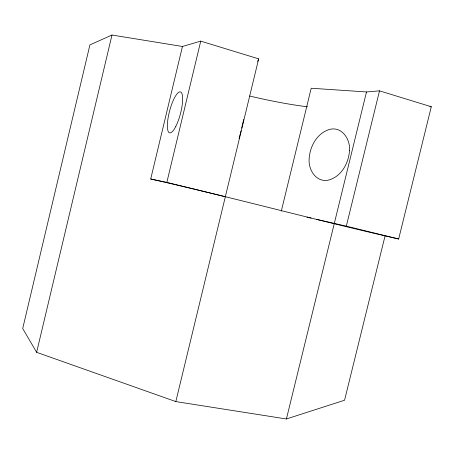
<?xml version="1.0" encoding="UTF-8"?>
<svg xmlns="http://www.w3.org/2000/svg" width="454" height="454" viewBox="0 0 454 454"><rect width="100%" height="100%" fill="white"/><g stroke="black" fill="none" stroke-linecap="round" stroke-linejoin="round"><path stroke-width="0.68" d="M243.707 119.481L241.681 128.107M175.823 401.591L36.626 352.315L111.99 35.026L182.451 46.478L200.742 41.127L258.666 58.861L175.823 401.591L286.417 418.974L344.569 400.229L385.049 235.961M281.293 211.167L311.211 88.235L366.509 91.952L379.51 90.851L431.3 106.747L398.663 238.997C315.74 220.173 233.662 197.762 150.705 179.007L182.451 46.478M150.705 179.007L166.839 182.383L200.742 41.127M240.382 133.442L241.034 130.769M286.417 418.974L366.509 91.952M316.551 219.35L346.328 226.154L379.51 90.851M239.099 138.544L240.217 134.106M257.673 61.392L258.666 58.861M111.99 35.026L89.915 44.906L22.7 328.526L36.626 352.315M429.887 106.809L431.3 106.747M306.989 217.131L311.086 218.085M166.839 182.383L225.343 196.735M346.328 226.154L398.663 238.997M307.591 106.781A93.649 12.74 13.7 0 1 249.723 96.032M349.466 150.666C348.723 163.44 340.977 177.259 327.76 180.266C315.638 182.287 308.045 169.143 309.168 158.44C309.997 146.018 317.34 132.835 329.927 129.299C342.214 126.428 350.613 139.684 349.466 150.666M175.834 126.337A21.173 5.601 -75.2 0 0 181.186 92.372A21.173 5.601 -75.2 0 0 168.014 118.415A21.173 5.601 -75.2 0 0 175.834 126.337"/></g></svg>
